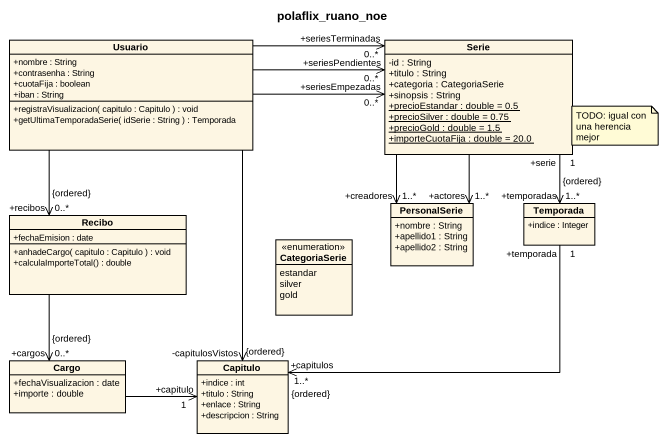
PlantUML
@startuml
title polaflix_ruano_noe
hide circle
hide empty members
skinparam classAttributeIconSize 0
class Usuario {
  +nombre : String
  +contrasenha : String
  +cuotaFija : boolean
  +iban : String
  +registraVisualizacion( capitulo : Capitulo ) : void
  +getUltimaTemporadaSerie( idSerie : String ) : Temporada
}
class Serie {
  -id : String
  +titulo : String
  +categoria : CategoriaSerie
  +sinopsis : String
  {static} +precioEstandar : double = 0.5
  {static} +precioSilver : double = 0.75
  {static} +precioGold : double = 1.5
  {static} +importeCuotaFija : double = 20.0
}
class Recibo {
  +fechaEmision : date
  +anhadeCargo( capitulo : Capitulo ) : void
  +calculaImporteTotal() : double
}
class PersonalSerie {
  +nombre : String
  +apellido1 : String
  +apellido2 : String
}
class Temporada {
  +indice : Integer
}
enum CategoriaSerie {
  estandar
  silver
  gold
}
class Cargo {
  +fechaVisualizacion : date
  +importe : double
}
class Capitulo {
  +indice : int
  +titulo : String
  +enlace : String
  +descripcion : String
}
Serie "+seriesPendientes\n0..*" <-left- Usuario
Serie "+seriesEmpezadas\n0..*" <-left- Usuario
Serie "+seriesTerminadas\n0..*" <-left- Usuario
Recibo "+recibos\n0..*\n{ordered}" <-up- Usuario
PersonalSerie "+creadores\n1..*" <-up- Serie
PersonalSerie "+actores\n1..*" <-up- Serie
Temporada "+temporadas\n1..*\n{ordered}" <-up- "1\n+serie" Serie
Cargo "+cargos\n0..*\n{ordered}" <-up- Recibo
Capitulo "-capitulosVistos\n{ordered}" <-up- Usuario
Capitulo "+capitulos\n1..*\n{ordered}" <-right- "+temporada\n1" Temporada
Capitulo "+capitulo\n1" <-left- Cargo
note right of Serie : TODO: igual con una herencia mejor
@enduml
